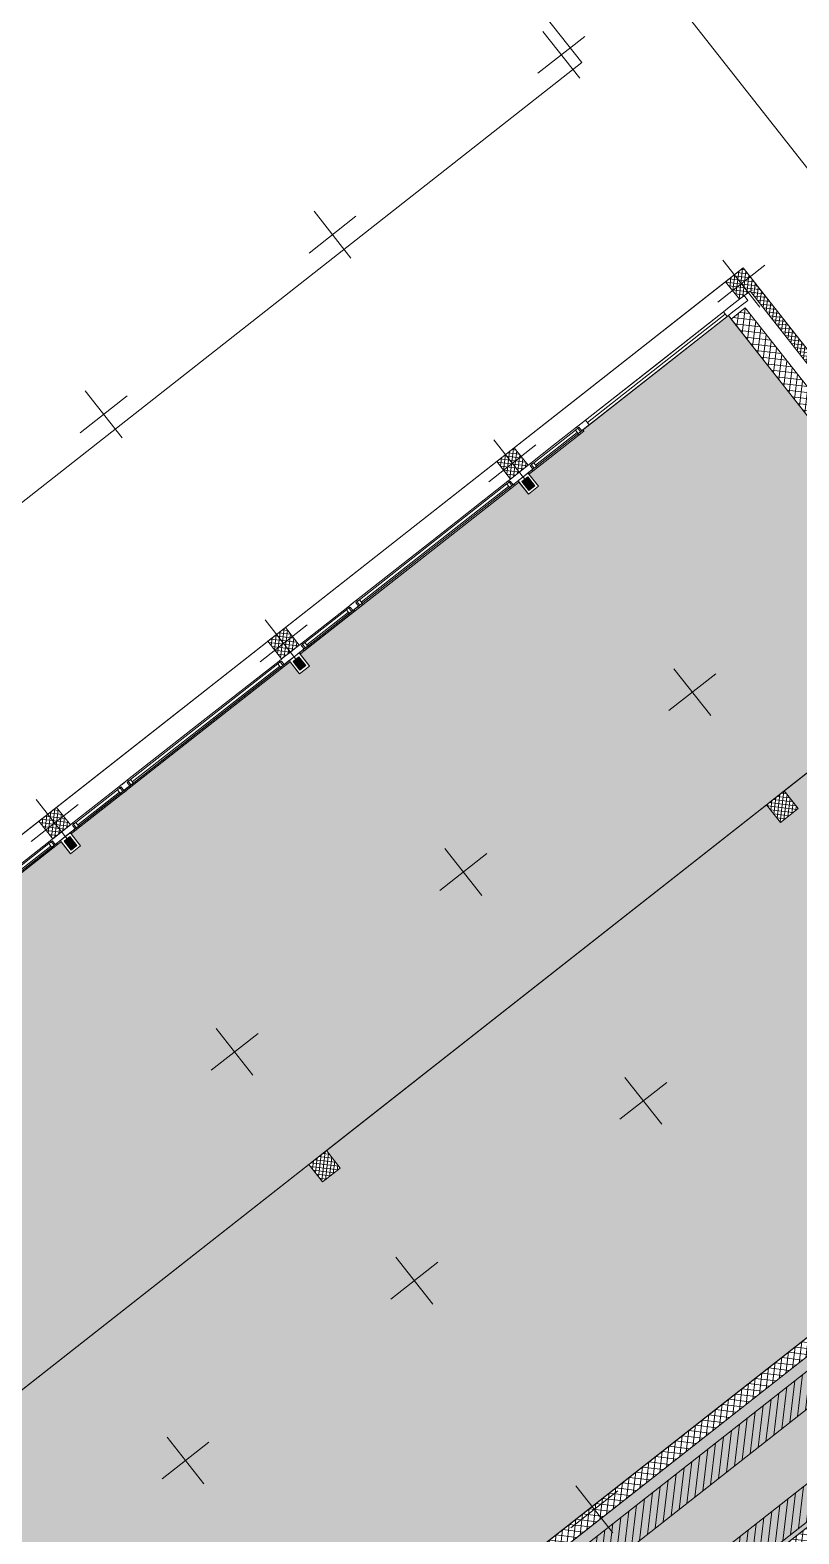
# Model space of a CAD drawing. Header units: metres. Extents: x 2540421 to 2540539, y 1181212 to 1181315.
# Drawn here: x 2540515.28 to 2540525.58, y 1181281.87 to 1181302.02 of the extents above; entities that cross this region are included whole.
import ezdxf

# ---------------------------------------------------------------- set-up
doc = ezdxf.new("R2010")
doc.units = ezdxf.units.M
doc.header["$LTSCALE"] = 5080
doc.layers.get('0').update_dxf_attribs({"lineweight": 20})
doc.layers.add('Axe batim.', color=7, linetype='Continuous')
for name, color, linetype, lineweight in [('Detection incendie', 7, 'Continuous', 20), ('HEIG-FLOOR', 10, 'Continuous', 20), ('HEIG-ROOM', 160, 'Continuous', 20), ('MURS_ET_PILIERS', 7, 'Continuous', 20), ('TRAME-MUR', 7, 'Continuous', 20), ('Z-contour', 7, 'Continuous', 20), ('Z-couleur', 7, 'Continuous', 20)]:
    doc.layers.add(name, color=color, linetype=linetype, lineweight=lineweight)
pattern_1 = [(83.166527, (2540443.393077, 1181174.026504), (-0.04728668, 0.005666615), []), (173.166527, (2540443.393077, 1181174.026504), (-0.005666615, -0.04728668), [])]
pattern_2 = [(83.166527, (2540473.31468, 1180204.51454), (-0.0794316915, 0.0095187237), []), (173.166527, (2540473.31468, 1180204.51454), (0.0095187237, 0.0794316915), [])]

msp = doc.modelspace()

# ---------------------------------------------------------------- hatches: boundary and pattern name
at = {"lineweight": 18}
h = msp.add_hatch(dxfattribs=at)
h.set_pattern_fill('_BETON_PREF__2_', color=256, angle=38.1665, style=0, pattern_type=2)
h.set_pattern_definition([(38.166527, (2540473.31468, 1180204.514543), (-0.0308974592, 0.039310902), []), (128.166527, (2540473.31468, 1180204.514543), (-0.039310902, -0.0308974592), [])])
h.paths.add_polyline_path([(2540525.021, 1181298.586), (2540525.015, 1181298.594), (2540524.928, 1181298.526), (2540524.934, 1181298.518)], flags=0)
for points in [[(2540521.967, 1181295.868), (2540522.03, 1181295.918), (2540521.95, 1181296.02), (2540521.887, 1181295.971)], [(2540518.901, 1181293.458), (2540518.964, 1181293.508), (2540518.884, 1181293.61), (2540518.821, 1181293.561)], [(2540515.835, 1181291.048), (2540515.898, 1181291.098), (2540515.817, 1181291.2), (2540515.755, 1181291.151)]]:
    msp.add_hatch(color=256, dxfattribs=at).paths.add_polyline_path(points, flags=0)
at = {"layer": 'Detection incendie', "linetype": 'Continuous', "lineweight": 0}
h = msp.add_hatch(dxfattribs=at)
h.set_pattern_fill('ANSI31', color=104, scale=0.03, angle=38.1665, style=0)
h.set_pattern_definition([(83.166527, (2540446.29578, 1180766.048435), (-0.09457336, 0.01133323), [])])
h.paths.add_polyline_path([(2540511.776, 1181271.602), (2540511.289, 1181272.222), (2540531.798, 1181288.342), (2540532.285, 1181287.722)], flags=16)
h.paths.add_polyline_path([(2540511.692, 1181271.062), (2540510.727, 1181272.289), (2540531.866, 1181288.903), (2540532.847, 1181287.655), (2540511.709, 1181271.041)])
at = {"layer": 'TRAME-MUR', "linetype": 'Continuous', "lineweight": 20}
h = msp.add_hatch(dxfattribs=at)
h.set_pattern_fill('ANSI37', color=256, scale=0.015, angle=38.1665, style=0)
h.set_pattern_definition(pattern_1)
h.paths.add_polyline_path([(2540524.787, 1181298.415), (2540525.022, 1181298.6), (2540524.837, 1181298.836), (2540524.601, 1181298.651)], flags=0)
h = msp.add_hatch(dxfattribs=at)
h.set_pattern_fill('ANSI37', color=256, scale=0.015, angle=38.1665, style=0)
h.set_pattern_definition(pattern_1)
h.paths.add_polyline_path([(2540526.132, 1181297.189), (2540525.029, 1181298.592), (2540524.934, 1181298.518), (2540526.037, 1181297.115)], flags=0)
at = {"layer": 'TRAME-MUR', "lineweight": 18}
h = msp.add_hatch(dxfattribs=at)
h.set_pattern_fill('_BETON_ARME', color=256, angle=38.1665, style=0, pattern_type=2)
h.set_pattern_definition(pattern_2)
h.paths.add_polyline_path([(2540524.865, 1181298.299), (2540524.676, 1181298.15), (2540530.955, 1181290.162), (2540531.144, 1181290.311)], flags=0)
at = {"layer": 'TRAME-MUR', "linetype": 'Continuous', "lineweight": 20}
h = msp.add_hatch(dxfattribs=at)
h.set_pattern_fill('ANSI37', color=256, scale=0.015, angle=38.1665, style=0)
h.set_pattern_definition(pattern_1)
h.paths.add_polyline_path([(2540521.72, 1181296.005), (2540521.956, 1181296.19), (2540521.771, 1181296.426), (2540521.535, 1181296.241)], flags=0)
h = msp.add_hatch(dxfattribs=at)
h.set_pattern_fill('ANSI37', color=256, scale=0.015, angle=38.1665, style=0)
h.set_pattern_definition(pattern_1)
h.paths.add_polyline_path([(2540518.654, 1181293.595), (2540518.89, 1181293.78), (2540518.705, 1181294.016), (2540518.469, 1181293.831)], flags=0)
h = msp.add_hatch(dxfattribs=at)
h.set_pattern_fill('ANSI37', color=256, scale=0.015, angle=38.1665, style=0)
h.set_pattern_definition(pattern_1)
h.paths.add_polyline_path([(2540525.335, 1181291.405), (2540525.571, 1181291.591), (2540525.386, 1181291.827), (2540525.15, 1181291.641)], flags=0)
h = msp.add_hatch(dxfattribs=at)
h.set_pattern_fill('ANSI37', color=256, scale=0.015, angle=38.1665, style=0)
h.set_pattern_definition(pattern_1)
h.paths.add_polyline_path([(2540515.588, 1181291.185), (2540515.824, 1181291.37), (2540515.638, 1181291.606), (2540515.402, 1181291.421)], flags=0)
at = {"layer": 'TRAME-MUR', "lineweight": 18}
h = msp.add_hatch(dxfattribs=at)
h.set_pattern_fill('_BETON_ARME', color=256, angle=38.1665, style=0, pattern_type=2)
h.set_pattern_definition(pattern_2)
h.paths.add_polyline_path([(2540512.025, 1181270.959), (2540533.245, 1181287.637), (2540532.932, 1181287.646), (2540511.744, 1181270.993)], flags=0)
at = {"layer": 'TRAME-MUR', "linetype": 'Continuous', "lineweight": 20}
h = msp.add_hatch(dxfattribs=at)
h.set_pattern_fill('ANSI37', color=256, scale=0.015, angle=38.1665, style=0)
h.set_pattern_definition(pattern_1)
h.paths.add_polyline_path([(2540519.203, 1181286.585), (2540519.439, 1181286.771), (2540519.253, 1181287.007), (2540519.017, 1181286.821)], flags=0)
at = {"layer": 'TRAME-MUR', "lineweight": 18}
h = msp.add_hatch(dxfattribs=at)
h.set_pattern_fill('_BETON_ARME', color=256, angle=38.1665, style=0, pattern_type=2)
h.set_pattern_definition(pattern_2)
h.paths.add_polyline_path([(2540506.561, 1181269.463), (2540506.527, 1181269.182), (2540528.384, 1181286.361), (2540528.261, 1181286.518)], flags=0)
at = {"layer": 'Z-couleur', "linetype": 'Continuous', "lineweight": 20, "true_color": 0xffd1ff}
msp.add_hatch(color=7, dxfattribs=at).paths.add_polyline_path([(2540512.501, 1181288.657), (2540512.622, 1181288.752), (2540512.761, 1181288.575), (2540512.895, 1181288.68), (2540512.756, 1181288.857), (2540512.807, 1181288.897), (2540512.819, 1181288.881), (2540515.65, 1181291.106), (2540515.701, 1181291.146), (2540515.827, 1181290.985), (2540515.961, 1181291.09), (2540515.834, 1181291.251), (2540515.885, 1181291.291), (2540518.716, 1181293.516), (2540518.767, 1181293.556), (2540518.894, 1181293.395), (2540519.027, 1181293.5), (2540518.901, 1181293.661), (2540518.937, 1181293.69), (2540518.951, 1181293.701), (2540521.782, 1181295.926), (2540521.804, 1181295.944), (2540521.833, 1181295.966), (2540521.96, 1181295.805), (2540522.094, 1181295.91), (2540521.967, 1181296.071), (2540522.018, 1181296.111), (2540522.702, 1181296.649), (2540522.695, 1181296.669), (2540524.639, 1181298.197), (2540528.02, 1181293.897), (2540512.885, 1181282.001), (2540513.07, 1181281.765), (2540513.306, 1181281.951), (2540513.121, 1181282.187), (2540519.017, 1181286.821), (2540519.203, 1181286.585), (2540519.439, 1181286.771), (2540519.253, 1181287.007), (2540525.15, 1181291.641), (2540525.335, 1181291.405), (2540525.571, 1181291.591), (2540525.386, 1181291.827), (2540528.02, 1181293.897), (2540529.271, 1181292.305), (2540528.103, 1181291.387), (2540528.097, 1181291.395), (2540528.066, 1181291.37), (2540528.072, 1181291.362), (2540526.657, 1181290.25), (2540526.651, 1181290.258), (2540526.619, 1181290.233), (2540526.625, 1181290.225), (2540526.46, 1181290.095), (2540528.886, 1181287.01), (2540528.85, 1181286.982), (2540528.832, 1181287.005), (2540528.203, 1181286.511), (2540528.221, 1181286.487), (2540513.672, 1181275.052), (2540506.566, 1181284.094), (2540506.625, 1181284.14), (2540506.551, 1181284.234), (2540508.076, 1181285.433), (2540508.039, 1181285.48), (2540509.297, 1181286.469), (2540509.334, 1181286.422), (2540509.381, 1181286.459), (2540509.455, 1181286.365), (2540509.691, 1181286.55), (2540509.617, 1181286.644), (2540512.251, 1181288.715), (2540512.374, 1181288.557)])
at = {"layer": 'Z-couleur', "linetype": 'Continuous', "lineweight": 20}
msp.add_hatch(color=131, dxfattribs=at).paths.add_polyline_path([(2540501.74, 1181265.418), (2540502.911, 1181266.34), (2540502.917, 1181266.332), (2540502.948, 1181266.356), (2540502.819, 1181266.521), (2540504.234, 1181267.634), (2540504.364, 1181267.469), (2540504.395, 1181267.493), (2540504.389, 1181267.501), (2540504.633, 1181267.693), (2540504.015, 1181268.479), (2540505.909, 1181269.968), (2540506.527, 1181269.182), (2540531.82, 1181289.062), (2540532.932, 1181287.646), (2540511.744, 1181270.993), (2540512.918, 1181269.499), (2540504.026, 1181262.51), (2540501.739, 1181265.419)])

# ---------------------------------------------------------------- linework, layer by layer
at = {"lineweight": 18}
for p, q in [((2540518.435, 1181309.408), (2540529.724, 1181295.046)), ((2540522.674, 1181301.588), (2540517.068, 1181308.72)), ((2540522.674, 1181301.588), (2540511.903, 1181293.122)), ((2540524.601, 1181298.651), (2540512.572, 1181289.196)), ((2540525.015, 1181298.594), (2540525.022, 1181298.6)), ((2540524.849, 1181298.464), (2540524.65, 1181298.308)), ((2540524.7, 1181298.245), (2540524.899, 1181298.401)), ((2540524.899, 1181298.401), (2540524.849, 1181298.464)), ((2540524.928, 1181298.526), (2540524.934, 1181298.518)), ((2540525.021, 1181298.586), (2540525.015, 1181298.594)), ((2540525.029, 1181298.592), (2540525.021, 1181298.586)), ((2540521.771, 1181296.426), (2540521.535, 1181296.241)), ((2540521.72, 1181296.005), (2540521.956, 1181296.19)), ((2540521.838, 1181296.097), (2540521.76, 1181296.036)), ((2540521.809, 1181295.973), (2540521.888, 1181296.035)), ((2540521.917, 1181296.159), (2540521.838, 1181296.097)), ((2540521.888, 1181296.035), (2540521.966, 1181296.096)), ((2540518.705, 1181294.016), (2540518.469, 1181293.831)), ((2540518.654, 1181293.595), (2540518.89, 1181293.78)), ((2540518.772, 1181293.687), (2540518.693, 1181293.626)), ((2540518.743, 1181293.563), (2540518.821, 1181293.625)), ((2540518.851, 1181293.749), (2540518.772, 1181293.687)), ((2540518.821, 1181293.625), (2540518.9, 1181293.686)), ((2540515.638, 1181291.606), (2540515.402, 1181291.421)), ((2540515.588, 1181291.185), (2540515.824, 1181291.37)), ((2540515.706, 1181291.277), (2540515.627, 1181291.216)), ((2540515.677, 1181291.153), (2540515.755, 1181291.215)), ((2540515.784, 1181291.339), (2540515.706, 1181291.277)), ((2540515.755, 1181291.215), (2540515.834, 1181291.276))]:
    msp.add_line(p, q, dxfattribs=at)
at = {"linetype": 'Continuous', "lineweight": 18}
for p, q in [((2540524.572, 1181298.246), (2540522.724, 1181296.794)), ((2540524.596, 1181298.214), (2540522.749, 1181296.762)), ((2540524.572, 1181298.246), (2540523.648, 1181297.52)), ((2540524.65, 1181298.308), (2540524.572, 1181298.246)), ((2540524.572, 1181298.246), (2540524.621, 1181298.183)), ((2540524.572, 1181298.246), (2540524.572, 1181298.246)), ((2540524.572, 1181298.246), (2540524.621, 1181298.183)), ((2540524.621, 1181298.183), (2540524.572, 1181298.246)), ((2540524.621, 1181298.183), (2540524.7, 1181298.245)), ((2540522.774, 1181296.731), (2540524.621, 1181298.183)), ((2540523.697, 1181297.457), (2540524.621, 1181298.183)), ((2540524.621, 1181298.183), (2540524.621, 1181298.183)), ((2540523.648, 1181297.52), (2540522.724, 1181296.794)), ((2540522.774, 1181296.731), (2540523.697, 1181297.457)), ((2540522.724, 1181296.794), (2540522.645, 1181296.732)), ((2540522.774, 1181296.731), (2540522.724, 1181296.794)), ((2540522.724, 1181296.794), (2540522.774, 1181296.731)), ((2540522.774, 1181296.731), (2540522.724, 1181296.794)), ((2540522.724, 1181296.794), (2540522.724, 1181296.794)), ((2540522.031, 1181296.224), (2540522.59, 1181296.663)), ((2540522.615, 1181296.631), (2540522.056, 1181296.192)), ((2540522.639, 1181296.6), (2540522.081, 1181296.161)), ((2540522.298, 1181296.459), (2540522.605, 1181296.7)), ((2540522.674, 1181296.653), (2540522.348, 1181296.396)), ((2540522.59, 1181296.663), (2540522.621, 1181296.688)), ((2540522.639, 1181296.6), (2540522.59, 1181296.663)), ((2540522.605, 1181296.7), (2540522.679, 1181296.759)), ((2540522.617, 1181296.684), (2540522.605, 1181296.7)), ((2540522.637, 1181296.7), (2540522.617, 1181296.684)), ((2540522.621, 1181296.688), (2540522.634, 1181296.672)), ((2540522.634, 1181296.672), (2540522.658, 1181296.64)), ((2540522.674, 1181296.653), (2540522.637, 1181296.7)), ((2540522.702, 1181296.649), (2540522.639, 1181296.6)), ((2540522.658, 1181296.64), (2540522.69, 1181296.665)), ((2540522.729, 1181296.696), (2540522.674, 1181296.653)), ((2540522.69, 1181296.665), (2540522.702, 1181296.649)), ((2540522.695, 1181296.669), (2540522.774, 1181296.731)), ((2540522.774, 1181296.731), (2540522.774, 1181296.731)), ((2540521.992, 1181296.218), (2540522.298, 1181296.459)), ((2540522.348, 1181296.396), (2540522.021, 1181296.139)), ((2540521.917, 1181296.159), (2540521.992, 1181296.218)), ((2540522.004, 1181296.202), (2540521.984, 1181296.187)), ((2540521.984, 1181296.187), (2540522.021, 1181296.139)), ((2540521.992, 1181296.218), (2540522.004, 1181296.202)), ((2540522, 1181296.199), (2540522.031, 1181296.224)), ((2540522.012, 1181296.183), (2540522, 1181296.199)), ((2540522.037, 1181296.152), (2540522.012, 1181296.183)), ((2540522.031, 1181296.224), (2540522.081, 1181296.161)), ((2540521.685, 1181295.977), (2540520.671, 1181295.18)), ((2540521.76, 1181296.036), (2540521.685, 1181295.977)), ((2540521.685, 1181295.977), (2540521.697, 1181295.961)), ((2540521.697, 1181295.961), (2540521.717, 1181295.977)), ((2540521.717, 1181295.977), (2540521.754, 1181295.93)), ((2540522.021, 1181296.139), (2540521.966, 1181296.096)), ((2540522.005, 1181296.127), (2540522.037, 1181296.152)), ((2540522.018, 1181296.111), (2540522.005, 1181296.127)), ((2540522.081, 1181296.161), (2540522.018, 1181296.111)), ((2540521.67, 1181295.94), (2540519.696, 1181294.388)), ((2540519.721, 1181294.357), (2540521.695, 1181295.908)), ((2540519.745, 1181294.325), (2540521.719, 1181295.877)), ((2540520.72, 1181295.117), (2540521.754, 1181295.93)), ((2540521.702, 1181295.965), (2540521.67, 1181295.94)), ((2540521.67, 1181295.94), (2540521.719, 1181295.877)), ((2540521.714, 1181295.949), (2540521.702, 1181295.965)), ((2540521.739, 1181295.917), (2540521.714, 1181295.949)), ((2540521.719, 1181295.877), (2540521.782, 1181295.926)), ((2540521.77, 1181295.942), (2540521.739, 1181295.917)), ((2540521.754, 1181295.93), (2540521.809, 1181295.973)), ((2540521.782, 1181295.926), (2540521.77, 1181295.942)), ((2540520.671, 1181295.18), (2540519.656, 1181294.383)), ((2540519.686, 1181294.304), (2540520.72, 1181295.117)), ((2540519.656, 1181294.383), (2540519.582, 1181294.324)), ((2540519.649, 1181294.351), (2540519.669, 1181294.367)), ((2540519.669, 1181294.367), (2540519.656, 1181294.383)), ((2540519.696, 1181294.388), (2540519.665, 1181294.364)), ((2540519.665, 1181294.364), (2540519.677, 1181294.348)), ((2540519.745, 1181294.325), (2540519.696, 1181294.388)), ((2540518.965, 1181293.814), (2540519.524, 1181294.253)), ((2540519.548, 1181294.221), (2540518.99, 1181293.782)), ((2540519.573, 1181294.19), (2540519.014, 1181293.751)), ((2540519.232, 1181294.049), (2540519.539, 1181294.29)), ((2540519.608, 1181294.243), (2540519.281, 1181293.986)), ((2540519.524, 1181294.253), (2540519.555, 1181294.278)), ((2540519.573, 1181294.19), (2540519.524, 1181294.253)), ((2540519.539, 1181294.29), (2540519.613, 1181294.349)), ((2540519.551, 1181294.274), (2540519.539, 1181294.29)), ((2540519.571, 1181294.29), (2540519.551, 1181294.274)), ((2540519.555, 1181294.278), (2540519.567, 1181294.262)), ((2540519.567, 1181294.262), (2540519.592, 1181294.23)), ((2540519.608, 1181294.243), (2540519.571, 1181294.29)), ((2540519.636, 1181294.239), (2540519.573, 1181294.19)), ((2540519.592, 1181294.23), (2540519.624, 1181294.255)), ((2540519.663, 1181294.286), (2540519.608, 1181294.243)), ((2540519.624, 1181294.255), (2540519.636, 1181294.239)), ((2540519.631, 1181294.261), (2540519.686, 1181294.304)), ((2540519.686, 1181294.304), (2540519.649, 1181294.351)), ((2540519.702, 1181294.316), (2540519.67, 1181294.292)), ((2540519.67, 1181294.292), (2540519.683, 1181294.276)), ((2540519.677, 1181294.348), (2540519.702, 1181294.316)), ((2540519.683, 1181294.276), (2540519.745, 1181294.325)), ((2540518.925, 1181293.808), (2540519.232, 1181294.049)), ((2540519.281, 1181293.986), (2540518.955, 1181293.729)), ((2540518.851, 1181293.749), (2540518.925, 1181293.808)), ((2540518.938, 1181293.792), (2540518.918, 1181293.777)), ((2540518.918, 1181293.777), (2540518.955, 1181293.729)), ((2540518.925, 1181293.808), (2540518.938, 1181293.792)), ((2540518.933, 1181293.789), (2540518.965, 1181293.814)), ((2540518.946, 1181293.773), (2540518.933, 1181293.789)), ((2540518.97, 1181293.742), (2540518.946, 1181293.773)), ((2540518.965, 1181293.814), (2540519.014, 1181293.751)), ((2540518.619, 1181293.567), (2540517.604, 1181292.77)), ((2540518.693, 1181293.626), (2540518.619, 1181293.567)), ((2540518.619, 1181293.567), (2540518.631, 1181293.551)), ((2540518.631, 1181293.551), (2540518.651, 1181293.567)), ((2540518.651, 1181293.567), (2540518.688, 1181293.52)), ((2540518.688, 1181293.52), (2540518.743, 1181293.563)), ((2540518.955, 1181293.729), (2540518.9, 1181293.686)), ((2540518.939, 1181293.717), (2540518.97, 1181293.742)), ((2540518.951, 1181293.701), (2540518.939, 1181293.717)), ((2540519.014, 1181293.751), (2540518.951, 1181293.701)), ((2540518.604, 1181293.53), (2540516.63, 1181291.978)), ((2540516.654, 1181291.947), (2540518.629, 1181293.498)), ((2540516.679, 1181291.915), (2540518.653, 1181293.467)), ((2540517.654, 1181292.707), (2540518.688, 1181293.52)), ((2540518.635, 1181293.555), (2540518.604, 1181293.53)), ((2540518.604, 1181293.53), (2540518.653, 1181293.467)), ((2540518.648, 1181293.539), (2540518.635, 1181293.555)), ((2540518.672, 1181293.507), (2540518.648, 1181293.539)), ((2540518.653, 1181293.467), (2540518.716, 1181293.516)), ((2540518.704, 1181293.532), (2540518.672, 1181293.507)), ((2540518.716, 1181293.516), (2540518.704, 1181293.532)), ((2540517.604, 1181292.77), (2540516.59, 1181291.973)), ((2540516.62, 1181291.894), (2540517.654, 1181292.707)), ((2540516.59, 1181291.973), (2540516.516, 1181291.914)), ((2540516.583, 1181291.941), (2540516.603, 1181291.957)), ((2540516.603, 1181291.957), (2540516.59, 1181291.973)), ((2540516.63, 1181291.978), (2540516.598, 1181291.954)), ((2540516.598, 1181291.954), (2540516.611, 1181291.938)), ((2540516.679, 1181291.915), (2540516.63, 1181291.978)), ((2540515.899, 1181291.404), (2540516.457, 1181291.843)), ((2540516.482, 1181291.811), (2540515.923, 1181291.372)), ((2540516.507, 1181291.78), (2540515.948, 1181291.341)), ((2540516.166, 1181291.639), (2540516.472, 1181291.88)), ((2540516.542, 1181291.833), (2540516.215, 1181291.576)), ((2540516.457, 1181291.843), (2540516.489, 1181291.868)), ((2540516.507, 1181291.78), (2540516.457, 1181291.843)), ((2540516.472, 1181291.88), (2540516.547, 1181291.939)), ((2540516.485, 1181291.864), (2540516.472, 1181291.88)), ((2540516.505, 1181291.88), (2540516.485, 1181291.864)), ((2540516.489, 1181291.868), (2540516.501, 1181291.852)), ((2540516.501, 1181291.852), (2540516.526, 1181291.82)), ((2540516.542, 1181291.833), (2540516.505, 1181291.88)), ((2540516.57, 1181291.829), (2540516.507, 1181291.78)), ((2540516.526, 1181291.82), (2540516.557, 1181291.845)), ((2540516.596, 1181291.876), (2540516.542, 1181291.833)), ((2540516.557, 1181291.845), (2540516.57, 1181291.829)), ((2540516.565, 1181291.851), (2540516.62, 1181291.894)), ((2540516.62, 1181291.894), (2540516.583, 1181291.941)), ((2540516.635, 1181291.906), (2540516.604, 1181291.882)), ((2540516.604, 1181291.882), (2540516.616, 1181291.866)), ((2540516.611, 1181291.938), (2540516.635, 1181291.906)), ((2540516.616, 1181291.866), (2540516.679, 1181291.915)), ((2540515.859, 1181291.398), (2540516.166, 1181291.639)), ((2540516.215, 1181291.576), (2540515.888, 1181291.319)), ((2540515.784, 1181291.339), (2540515.859, 1181291.398)), ((2540515.871, 1181291.382), (2540515.851, 1181291.367)), ((2540515.851, 1181291.367), (2540515.888, 1181291.319)), ((2540515.859, 1181291.398), (2540515.871, 1181291.382)), ((2540515.867, 1181291.379), (2540515.899, 1181291.404)), ((2540515.879, 1181291.363), (2540515.867, 1181291.379)), ((2540515.904, 1181291.332), (2540515.879, 1181291.363)), ((2540515.948, 1181291.341), (2540515.885, 1181291.291)), ((2540515.899, 1181291.404), (2540515.948, 1181291.341)), ((2540515.552, 1181291.157), (2540514.538, 1181290.36)), ((2540515.569, 1181291.145), (2540515.538, 1181291.12)), ((2540515.627, 1181291.216), (2540515.552, 1181291.157)), ((2540515.552, 1181291.157), (2540515.565, 1181291.141)), ((2540515.565, 1181291.141), (2540515.585, 1181291.157)), ((2540515.581, 1181291.129), (2540515.569, 1181291.145)), ((2540515.585, 1181291.157), (2540515.622, 1181291.11)), ((2540515.622, 1181291.11), (2540515.677, 1181291.153)), ((2540515.888, 1181291.319), (2540515.834, 1181291.276)), ((2540515.873, 1181291.307), (2540515.904, 1181291.332)), ((2540515.885, 1181291.291), (2540515.873, 1181291.307)), ((2540515.538, 1181291.12), (2540513.564, 1181289.568)), ((2540513.588, 1181289.537), (2540515.562, 1181291.088)), ((2540513.613, 1181289.505), (2540515.587, 1181291.057)), ((2540514.588, 1181290.297), (2540515.622, 1181291.11)), ((2540515.538, 1181291.12), (2540515.587, 1181291.057)), ((2540515.606, 1181291.097), (2540515.581, 1181291.129)), ((2540515.587, 1181291.057), (2540515.65, 1181291.106)), ((2540515.638, 1181291.122), (2540515.606, 1181291.097)), ((2540515.65, 1181291.106), (2540515.638, 1181291.122))]:
    msp.add_line(p, q, dxfattribs=at)
at = {"linetype": 'Continuous', "lineweight": 20}
for p, q in [((2540524.676, 1181298.15), (2540524.639, 1181298.197)), ((2540521.938, 1181295.833), (2540521.821, 1181295.982)), ((2540522.072, 1181295.938), (2540521.954, 1181296.087)), ((2540521.96, 1181295.805), (2540521.938, 1181295.833)), ((2540522.094, 1181295.91), (2540521.96, 1181295.805)), ((2540522.072, 1181295.938), (2540522.094, 1181295.91)), ((2540518.872, 1181293.423), (2540518.755, 1181293.572)), ((2540519.006, 1181293.528), (2540518.888, 1181293.677)), ((2540518.894, 1181293.395), (2540518.872, 1181293.423)), ((2540519.027, 1181293.5), (2540518.894, 1181293.395)), ((2540519.006, 1181293.528), (2540519.027, 1181293.5)), ((2540515.806, 1181291.013), (2540515.688, 1181291.162)), ((2540515.939, 1181291.118), (2540515.822, 1181291.267)), ((2540515.827, 1181290.985), (2540515.806, 1181291.013)), ((2540515.961, 1181291.09), (2540515.827, 1181290.985)), ((2540515.939, 1181291.118), (2540515.961, 1181291.09))]:
    msp.add_line(p, q, dxfattribs=at)
at = {"lineweight": 18, "flags": 128}
for points in [[(2540521.966, 1181295.854), (2540522.044, 1181295.916), (2540521.952, 1181296.034), (2540521.873, 1181295.972)], [(2540521.967, 1181295.868), (2540522.03, 1181295.918), (2540521.95, 1181296.02), (2540521.887, 1181295.971)], [(2540518.899, 1181293.444), (2540518.978, 1181293.506), (2540518.885, 1181293.624), (2540518.807, 1181293.562)], [(2540518.901, 1181293.458), (2540518.964, 1181293.508), (2540518.884, 1181293.61), (2540518.821, 1181293.561)], [(2540515.833, 1181291.034), (2540515.912, 1181291.096), (2540515.819, 1181291.214), (2540515.741, 1181291.152)], [(2540515.835, 1181291.048), (2540515.898, 1181291.098), (2540515.817, 1181291.2), (2540515.755, 1181291.151)]]:
    msp.add_lwpolyline(points, close=True, dxfattribs=at)
at = {"layer": 'Axe batim.', "color": 250, "linetype": 'Continuous', "lineweight": 0}
for p, q in [((2540522.716, 1181301.939), (2540522.087, 1181301.444)), ((2540522.155, 1181302.006), (2540522.649, 1181301.377)), ((2540519.65, 1181299.529), (2540519.021, 1181299.034)), ((2540519.088, 1181299.596), (2540519.583, 1181298.967)), ((2540525.126, 1181298.873), (2540524.497, 1181298.378)), ((2540524.565, 1181298.94), (2540525.059, 1181298.311)), ((2540516.022, 1181297.186), (2540516.516, 1181296.557)), ((2540516.584, 1181297.119), (2540515.955, 1181296.624)), ((2540522.06, 1181296.463), (2540521.431, 1181295.968)), ((2540521.498, 1181296.53), (2540521.993, 1181295.901)), ((2540518.994, 1181294.053), (2540518.365, 1181293.558)), ((2540518.432, 1181294.12), (2540518.926, 1181293.491)), ((2540524.47, 1181293.396), (2540523.841, 1181292.902)), ((2540523.908, 1181293.464), (2540524.403, 1181292.835)), ((2540515.928, 1181291.643), (2540515.299, 1181291.148)), ((2540515.366, 1181291.71), (2540515.86, 1181291.081)), ((2540521.404, 1181290.986), (2540520.775, 1181290.492)), ((2540520.842, 1181291.054), (2540521.336, 1181290.425)), ((2540518.338, 1181288.576), (2540517.709, 1181288.082)), ((2540517.776, 1181288.644), (2540518.27, 1181288.015)), ((2540523.814, 1181287.92), (2540523.185, 1181287.426)), ((2540523.252, 1181287.987), (2540523.746, 1181287.358)), ((2540520.748, 1181285.51), (2540520.119, 1181285.016)), ((2540520.186, 1181285.577), (2540520.68, 1181284.948)), ((2540517.681, 1181283.1), (2540517.052, 1181282.606)), ((2540517.12, 1181283.167), (2540517.614, 1181282.538)), ((2540522.596, 1181282.511), (2540523.09, 1181281.882)), ((2540523.158, 1181282.444), (2540522.529, 1181281.949))]:
    msp.add_line(p, q, dxfattribs=at)
at = {"layer": 'Detection incendie', "color": 104, "linetype": 'Continuous', "lineweight": 20, "flags": 128}
for points in [[(2540511.692, 1181271.062), (2540510.727, 1181272.289), (2540531.866, 1181288.903), (2540532.847, 1181287.655), (2540511.709, 1181271.041), (2540511.692, 1181271.062)], [(2540511.776, 1181271.602), (2540511.289, 1181272.222), (2540531.798, 1181288.342), (2540532.285, 1181287.722)]]:
    msp.add_lwpolyline(points, close=True, dxfattribs=at)
at = {"layer": 'HEIG-FLOOR', "flags": 128}
msp.add_lwpolyline([(2540455.569, 1181229.13), (2540501.621, 1181265.326), (2540503.908, 1181262.417), (2540503.798, 1181262.331), (2540503.921, 1181262.173), (2540513.199, 1181269.465), (2540512.025, 1181270.959), (2540533.245, 1181287.637), (2540532.75, 1181288.266), (2540534.173, 1181289.385), (2540532.443, 1181291.586), (2540531.025, 1181293.391), (2540529.724, 1181295.046), (2540528.545, 1181294.119), (2540524.837, 1181298.836), (2540512.572, 1181289.196), (2540502.932, 1181301.461), (2540426.04, 1181241.026)], dxfattribs=at)
at = {"layer": 'HEIG-ROOM', "flags": 128}
for points in [[(2540506.566, 1181284.094), (2540506.625, 1181284.14), (2540506.551, 1181284.234), (2540509.381, 1181286.459), (2540509.455, 1181286.365), (2540509.691, 1181286.55), (2540509.617, 1181286.644), (2540512.251, 1181288.715), (2540512.374, 1181288.557), (2540524.639, 1181298.197), (2540529.271, 1181292.305), (2540526.46, 1181290.095), (2540528.886, 1181287.01), (2540513.672, 1181275.052)], [(2540531.82, 1181289.062), (2540532.932, 1181287.646), (2540511.744, 1181270.993), (2540512.918, 1181269.499), (2540504.026, 1181262.51), (2540501.739, 1181265.419), (2540504.633, 1181267.693), (2540504.015, 1181268.479), (2540505.909, 1181269.968), (2540506.527, 1181269.182)]]:
    msp.add_lwpolyline(points, close=True, dxfattribs=at)
at = {"layer": 'MURS_ET_PILIERS', "lineweight": 18}
for p, q in [((2540524.837, 1181298.836), (2540524.601, 1181298.651)), ((2540525.022, 1181298.6), (2540524.837, 1181298.836)), ((2540524.601, 1181298.651), (2540524.787, 1181298.415)), ((2540524.787, 1181298.415), (2540524.928, 1181298.526)), ((2540524.934, 1181298.518), (2540526.037, 1181297.115)), ((2540526.132, 1181297.189), (2540525.029, 1181298.592)), ((2540524.865, 1181298.299), (2540524.676, 1181298.15)), ((2540531.144, 1181290.311), (2540524.865, 1181298.299)), ((2540524.676, 1181298.15), (2540530.955, 1181290.162)), ((2540521.956, 1181296.19), (2540521.771, 1181296.426)), ((2540521.535, 1181296.241), (2540521.72, 1181296.005)), ((2540518.89, 1181293.78), (2540518.705, 1181294.016)), ((2540518.469, 1181293.831), (2540518.654, 1181293.595)), ((2540515.824, 1181291.37), (2540515.638, 1181291.606)), ((2540515.402, 1181291.421), (2540515.588, 1181291.185)), ((2540532.932, 1181287.646), (2540511.744, 1181270.993)), ((2540528.261, 1181286.518), (2540506.561, 1181269.463)), ((2540506.527, 1181269.182), (2540528.384, 1181286.361))]:
    msp.add_line(p, q, dxfattribs=at)
at = {"layer": 'MURS_ET_PILIERS', "lineweight": 18, "flags": 128}
for points in [[(2540525.335, 1181291.405), (2540525.571, 1181291.591), (2540525.386, 1181291.827), (2540525.15, 1181291.641)], [(2540519.203, 1181286.585), (2540519.439, 1181286.771), (2540519.253, 1181287.007), (2540519.017, 1181286.821)]]:
    msp.add_lwpolyline(points, close=True, dxfattribs=at)
at = {"layer": 'Z-contour', "linetype": 'Continuous', "lineweight": 20, "flags": 128}
for points in [[(2540512.819, 1181288.881), (2540515.65, 1181291.106), (2540515.701, 1181291.146), (2540515.827, 1181290.985), (2540515.961, 1181291.09), (2540515.834, 1181291.251), (2540515.885, 1181291.291), (2540518.716, 1181293.516), (2540518.767, 1181293.556), (2540518.894, 1181293.395), (2540519.027, 1181293.5), (2540518.901, 1181293.661), (2540518.937, 1181293.69), (2540518.937, 1181293.69), (2540518.951, 1181293.701), (2540521.782, 1181295.926), (2540521.804, 1181295.944), (2540521.833, 1181295.966), (2540521.96, 1181295.805), (2540522.094, 1181295.91), (2540521.967, 1181296.071), (2540522.018, 1181296.111), (2540522.702, 1181296.649), (2540522.695, 1181296.669), (2540524.639, 1181298.197), (2540528.02, 1181293.897), (2540512.885, 1181282.001)], [(2540513.121, 1181282.187), (2540519.017, 1181286.821), (2540519.203, 1181286.585), (2540519.439, 1181286.771), (2540519.253, 1181287.007), (2540525.15, 1181291.641), (2540525.335, 1181291.405), (2540525.571, 1181291.591), (2540525.386, 1181291.827), (2540528.02, 1181293.897)], [(2540528.221, 1181286.487), (2540513.672, 1181275.052)]]:
    msp.add_lwpolyline(points, dxfattribs=at)
msp.add_lwpolyline([(2540501.74, 1181265.418), (2540502.911, 1181266.34), (2540502.917, 1181266.332), (2540502.948, 1181266.356), (2540502.819, 1181266.521), (2540504.234, 1181267.634), (2540504.364, 1181267.469), (2540504.395, 1181267.493), (2540504.389, 1181267.501), (2540504.633, 1181267.693), (2540504.015, 1181268.479), (2540505.909, 1181269.968), (2540506.527, 1181269.182), (2540531.82, 1181289.062), (2540532.932, 1181287.646), (2540511.744, 1181270.993), (2540512.918, 1181269.499), (2540504.026, 1181262.51), (2540501.739, 1181265.419)], close=True, dxfattribs=at)

doc.saveas('drawing.dxf')
